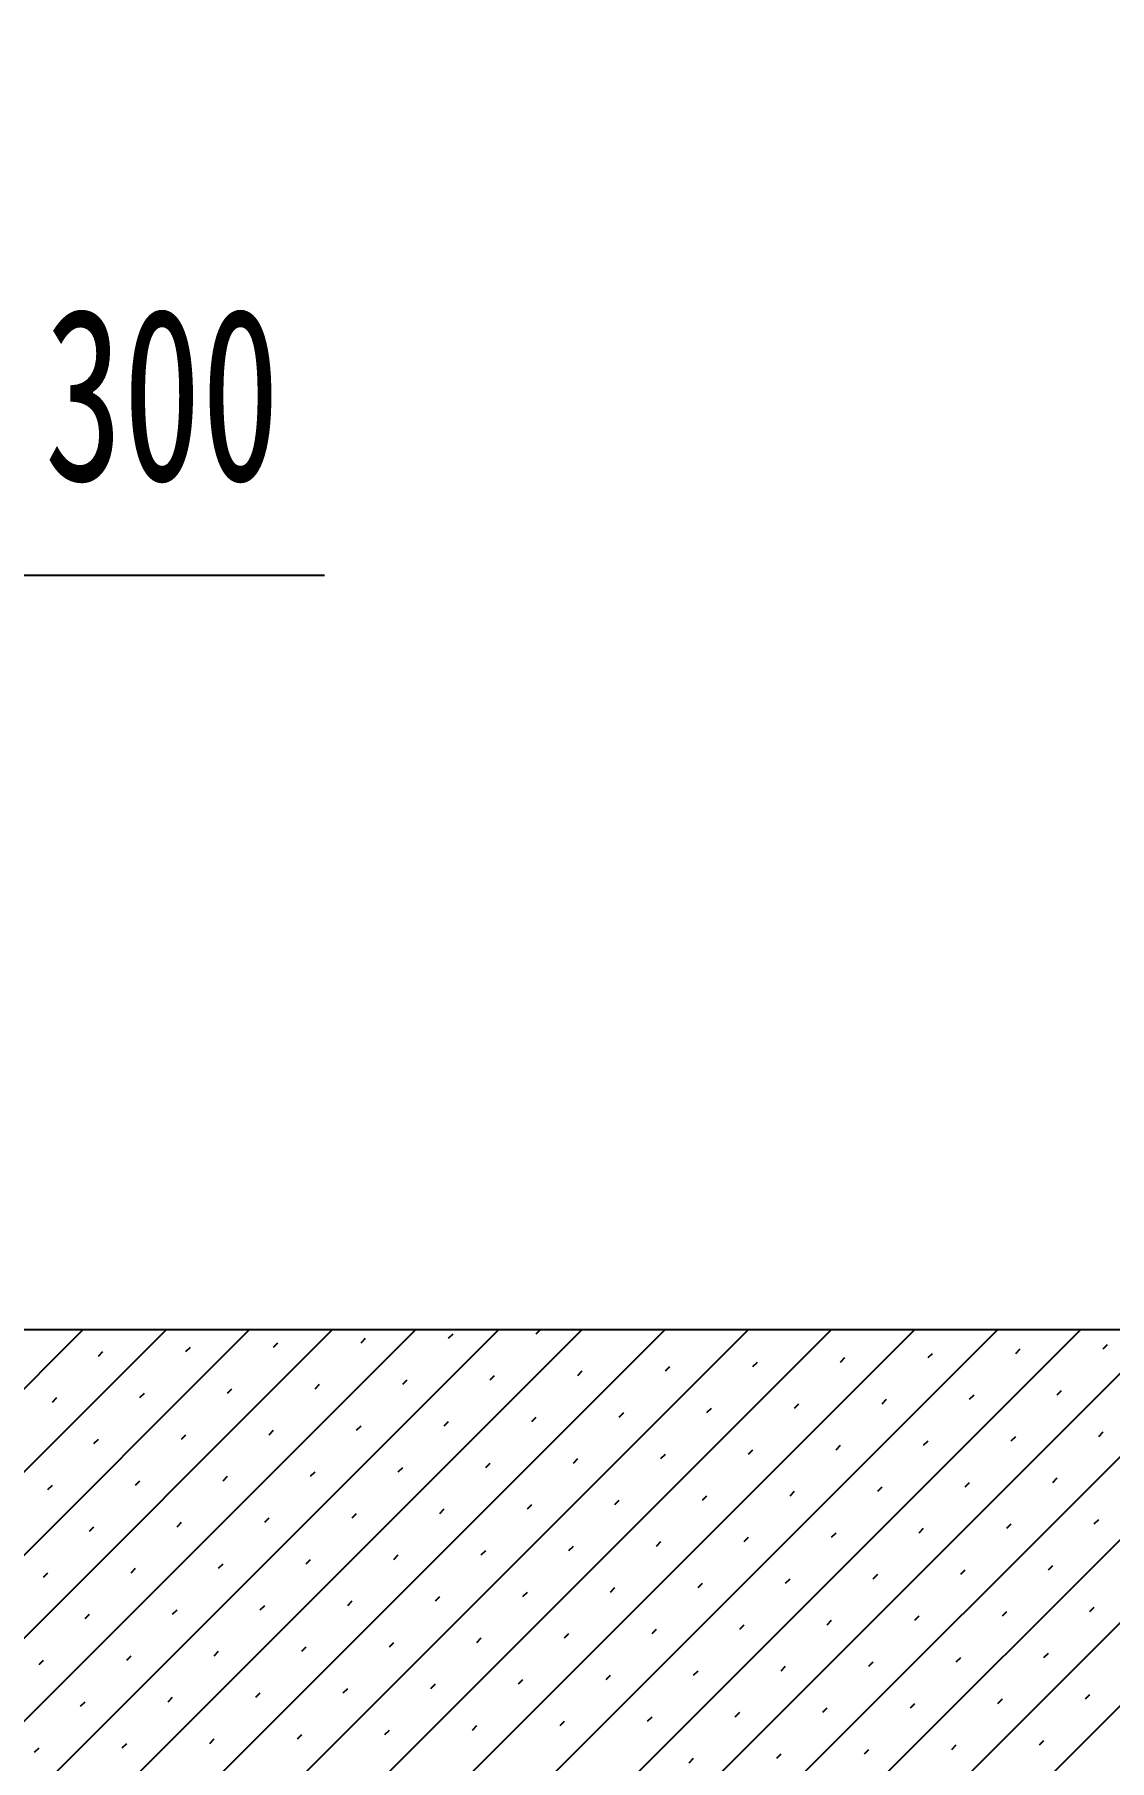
# Model space of a CAD drawing. Header units: millimetres. Extents: x -11880 to 11880, y -8400 to 8400.
# Drawn here: x 2082 to 2953, y 628 to 2027 of the extents above; entities that cross this region are included whole.
import ezdxf

# ---------------------------------------------------------------- set-up
doc = ezdxf.new("R2010")
doc.units = ezdxf.units.MM
doc.linetypes.add('EB_DASHDOTDOT', pattern=[45, 30, -3, 3, -3, 3, -3])
for name, color, linetype, lineweight in [('CAXA0', 7, 'Continuous', 70), ('CAXA3', 7, 'Continuous', 25), ('CAXA4', 3, 'Continuous', 25), ('CAXA5', 4, 'Continuous', 25)]:
    doc.layers.add(name, color=color, linetype=linetype, lineweight=lineweight)
doc.styles.add('标准', font='', dxfattribs={"width": 0.667})
doc.styles.get('标准').set_extended_font_data('FangSong_GB2312')
doc.dimstyles.new('标准', dxfattribs={"dimscale": 40, "dimtxt": 3.5, "dimasz": 3, "dimexe": 2, "dimexo": 0, "dimtad": 1, "dimdec": 1, "dimzin": 12, "dimdsep": 46, "dimtxsty": '标准', "dimcen": 0, "dimdle": 4, "dimaunit": 1, "dimazin": 2, "dimtfac": 1, "dimtdec": 3, "dimtmove": 0, "dimatfit": 3, "dimfxl": 0, "dimtolj": 1, "dimtzin": 0, "dimarcsym": 0})

# ---------------------------------------------------------------- blocks, each defined once
blk = doc.blocks.new('*D77')
at = {"layer": 'CAXA4', "linetype": 'Continuous', "lineweight": 25}
for points in [[(1607.4, 1588.4), (1487.4, 1573.4), (1487.4, 1603.4)], [(1907.4, 1588.4), (2027.4, 1573.4), (2027.4, 1603.4)]]:
    blk.add_hatch(color=0, dxfattribs=at).paths.add_polyline_path(points, flags=0)
at = {"layer": 'CAXA4', "color": 0, "linetype": 'Continuous', "lineweight": 25}
for p, q in [((1907.4, 1919.7), (1907.4, 1508.4)), ((1607.4, 1866.7), (1607.4, 1508.4)), ((1447.4, 1588.4), (2317.4, 1588.4))]:
    blk.add_line(p, q, dxfattribs=at)
at = {"layer": 'CAXA4', "color": 0, "linetype": 'Continuous', "lineweight": 25, "insert": (2090.5, 1805.2), "char_height": 140, "attachment_point": 1, "style": '标准'}
blk.add_mtext('\\fFangSong_GB2312|b0|i0|p34;300', dxfattribs=at)
blk = doc.blocks.new('*D147')
at = {"layer": 'CAXA4', "linetype": 'Continuous', "lineweight": 25}
for points in [[(-9267.6, -1944.8), (-9147.6, -1959.8), (-9147.6, -1929.8)], [(3862.4, -1944.8), (3742.4, -1959.8), (3742.4, -1929.8)]]:
    blk.add_hatch(color=0, dxfattribs=at).paths.add_polyline_path(points, flags=0)
at = {"layer": 'CAXA4', "color": 0, "linetype": 'Continuous', "lineweight": 25}
for p, q in [((-9267.6, 2336.7), (-9267.6, -2024.8)), ((3862.4, 1536.7), (3862.4, -2024.8)), ((-9267.6, -1944.8), (3862.4, -1944.8))]:
    blk.add_line(p, q, dxfattribs=at)
at = {"layer": 'CAXA4', "color": 0, "linetype": 'Continuous', "lineweight": 25, "insert": (-2890.5, -1728), "char_height": 140, "attachment_point": 1, "style": '标准'}
blk.add_mtext('\\fFangSong_GB2312|b0|i0|p34;13130', dxfattribs=at)
blk = doc.blocks.new('*D434')
at = {"layer": 'CAXA4', "linetype": 'Continuous', "lineweight": 25}
for points in [[(2772.4, 4470.7), (2892.4, 4455.7), (2892.4, 4485.7)], [(4118.6, 4470.7), (3998.6, 4455.7), (3998.6, 4485.7)]]:
    blk.add_hatch(color=0, dxfattribs=at).paths.add_polyline_path(points, flags=0)
at = {"layer": 'CAXA4', "color": 0, "linetype": 'Continuous', "lineweight": 25}
for p, q in [((2772.4, 3326.7), (2772.4, 4550.7)), ((4118.6, 976.7), (4118.6, 4550.7)), ((2772.4, 4470.7), (4118.6, 4470.7))]:
    blk.add_line(p, q, dxfattribs=at)
at = {"layer": 'CAXA4', "color": 0, "linetype": 'Continuous', "lineweight": 25, "insert": (3296.6, 4687.5), "char_height": 140, "attachment_point": 1, "style": '标准'}
blk.add_mtext('\\fFangSong_GB2312|b0|i0|p34;2000', dxfattribs=at)
blk = doc.blocks.new('CAXBLOCK372')
at = {"layer": 'CAXA0', "color": 0, "linetype": 'Continuous', "lineweight": 25}
for p, q in [((1307.4, -107), (2391.1, 976.7)), ((1307.4, -39.7), (2323.7, 976.7)), ((1307.4, 27.7), (2256.4, 976.7)), ((1307.4, 95), (2189, 976.7)), ((1307.4, 162.4), (2121.7, 976.7)), ((1950.2, 468.5), (2458.4, 976.7)), ((2017.6, 468.5), (2525.8, 976.7)), ((2084.9, 468.5), (2593.1, 976.7)), ((2152.3, 468.5), (2660.5, 976.7)), ((2219.6, 468.5), (2727.8, 976.7)), ((2276, 962.7), (2279.6, 966.3)), ((2287, 468.5), (2795.2, 976.7)), ((2347, 966.3), (2350.6, 969.9)), ((2354.3, 468.5), (2862.5, 976.7)), ((2417.9, 969.9), (2421.5, 973.5)), ((2421.7, 468.5), (2929.9, 976.7)), ((2488.9, 973.5), (2492.1, 976.7)), ((2489, 468.5), (2997.2, 976.7)), ((2556.4, 468.5), (3064.6, 976.7)), ((2623.7, 468.5), (3131.9, 976.7)), ((2691.1, 468.5), (3199.3, 976.7)), ((2758.4, 468.5), (3266.6, 976.7)), ((2134.2, 955.5), (2137.7, 959.1)), ((2205.1, 959.1), (2208.7, 962.7)), ((2735.4, 950.6), (2739, 954.2)), ((2806.3, 954.2), (2809.9, 957.7)), ((2877.3, 957.7), (2880.9, 961.3)), ((2948.2, 961.3), (2951.8, 964.9)), ((2451.6, 936.2), (2455.2, 939.8)), ((2522.6, 939.8), (2526.1, 943.4)), ((2593.5, 943.4), (2597.1, 947)), ((2664.4, 947), (2668, 950.6)), ((2167.8, 921.8), (2171.4, 925.4)), ((2238.8, 925.4), (2242.4, 929)), ((2309.7, 929), (2313.3, 932.6)), ((2380.7, 932.6), (2384.3, 936.2)), ((2840, 920.5), (2843.6, 924.1)), ((2911, 924.1), (2914.5, 927.7)), ((2096.9, 918.2), (2100.5, 921.8)), ((2556.2, 906.1), (2559.8, 909.7)), ((2627.2, 909.7), (2630.8, 913.3)), ((2698.1, 913.3), (2701.7, 916.9)), ((2769.1, 916.9), (2772.7, 920.5)), ((2272.5, 891.7), (2276, 895.3)), ((2343.4, 895.3), (2347, 898.9)), ((2414.3, 898.9), (2417.9, 902.5)), ((2485.3, 902.5), (2488.9, 906.1)), ((2130.6, 884.6), (2134.2, 888.1)), ((2201.5, 888.1), (2205.1, 891.7)), ((2731.8, 879.6), (2735.4, 883.2)), ((2802.7, 883.2), (2806.3, 886.8)), ((2873.7, 886.8), (2877.3, 890.4)), ((2944.6, 890.4), (2948.2, 894)), ((2448, 865.2), (2451.6, 868.8)), ((2519, 868.8), (2522.6, 872.4)), ((2589.9, 872.4), (2593.5, 876)), ((2660.8, 876), (2664.4, 879.6)), ((2164.2, 850.9), (2167.8, 854.5)), ((2235.2, 854.5), (2238.8, 858.1)), ((2306.1, 858.1), (2309.7, 861.7)), ((2377.1, 861.7), (2380.7, 865.2)), ((2907.4, 853.1), (2911, 856.7)), ((2093.3, 847.3), (2096.9, 850.9)), ((2623.6, 838.8), (2627.2, 842.3)), ((2694.5, 842.3), (2698.1, 845.9)), ((2765.5, 845.9), (2769.1, 849.5)), ((2836.4, 849.5), (2840, 853.1)), ((2339.8, 824.4), (2343.4, 828)), ((2410.7, 828), (2414.3, 831.6)), ((2481.7, 831.6), (2485.3, 835.2)), ((2552.6, 835.2), (2556.2, 838.8)), ((2127, 813.6), (2130.6, 817.2)), ((2197.9, 817.2), (2201.5, 820.8)), ((2268.9, 820.8), (2272.5, 824.4)), ((2728.2, 808.7), (2731.8, 812.3)), ((2799.1, 812.3), (2802.7, 815.9)), ((2870.1, 815.9), (2873.7, 819.4)), ((2941, 819.4), (2944.6, 823)), ((2444.4, 794.3), (2448, 797.9)), ((2515.4, 797.9), (2519, 801.5)), ((2586.3, 801.5), (2589.9, 805.1)), ((2657.3, 805.1), (2660.8, 808.7)), ((2160.6, 779.9), (2164.2, 783.5)), ((2231.6, 783.5), (2235.2, 787.1)), ((2302.5, 787.1), (2306.1, 790.7)), ((2373.5, 790.7), (2377.1, 794.3)), ((2903.8, 782.2), (2907.4, 785.8)), ((2089.7, 776.3), (2093.3, 779.9)), ((2620, 767.8), (2623.6, 771.4)), ((2690.9, 771.4), (2694.5, 775)), ((2761.9, 775), (2765.5, 778.6)), ((2832.8, 778.6), (2836.4, 782.2)), ((2336.2, 753.4), (2339.8, 757)), ((2407.2, 757), (2410.7, 760.6)), ((2478.1, 760.6), (2481.7, 764.2)), ((2549, 764.2), (2552.6, 767.8)), ((2123.4, 742.7), (2127, 746.3)), ((2194.3, 746.3), (2197.9, 749.9)), ((2265.3, 749.9), (2268.9, 753.4)), ((2795.6, 741.3), (2799.1, 744.9)), ((2866.5, 744.9), (2870.1, 748.5)), ((2937.4, 748.5), (2941, 752.1)), ((2511.8, 727), (2515.4, 730.5)), ((2582.7, 730.5), (2586.3, 734.1)), ((2653.7, 734.1), (2657.3, 737.7)), ((2724.6, 737.7), (2728.2, 741.3)), ((2228, 712.6), (2231.6, 716.2)), ((2298.9, 716.2), (2302.5, 719.8)), ((2369.9, 719.8), (2373.5, 723.4)), ((2440.8, 723.4), (2444.4, 727)), ((2900.2, 711.2), (2903.8, 714.8)), ((2086.1, 705.4), (2089.7, 709)), ((2157.1, 709), (2160.6, 712.6)), ((2616.4, 696.9), (2620, 700.5)), ((2687.3, 700.5), (2690.9, 704.1)), ((2758.3, 704.1), (2761.9, 707.6)), ((2829.2, 707.6), (2832.8, 711.2)), ((2332.6, 682.5), (2336.2, 686.1)), ((2403.6, 686.1), (2407.2, 689.7)), ((2474.5, 689.7), (2478.1, 693.3)), ((2545.5, 693.3), (2549, 696.9)), ((2119.8, 671.7), (2123.4, 675.3)), ((2190.7, 675.3), (2194.3, 678.9)), ((2261.7, 678.9), (2265.3, 682.5)), ((2792, 670.4), (2795.6, 674)), ((2862.9, 674), (2866.5, 677.6)), ((2933.8, 677.6), (2937.4, 681.2)), ((2508.2, 656), (2511.8, 659.6)), ((2579.1, 659.6), (2582.7, 663.2)), ((2650.1, 663.2), (2653.7, 666.8)), ((2721, 666.8), (2724.6, 670.4)), ((2224.4, 641.6), (2228, 645.2)), ((2295.4, 645.2), (2298.9, 648.8)), ((2366.3, 648.8), (2369.9, 652.4)), ((2437.2, 652.4), (2440.8, 656)), ((2896.6, 640.3), (2900.2, 643.9)), ((2082.5, 634.5), (2086.1, 638)), ((2153.5, 638), (2157.1, 641.6)), ((2683.7, 629.5), (2687.3, 633.1)), ((2754.7, 633.1), (2758.3, 636.7)), ((2825.6, 636.7), (2829.2, 640.3)), ((2612.8, 625.9), (2616.4, 629.5))]:
    blk.add_line(p, q, dxfattribs=at)

msp = doc.modelspace()

# ---------------------------------------------------------------- linework, layer by layer
at = {"layer": 'CAXA3', "color": 5, "linetype": 'EB_DASHDOTDOT', "lineweight": 25}
msp.add_line((4118.65, 976.67), (-10726.35, 976.67), dxfattribs=at)
at = {"layer": 'CAXA3', "color": 2}
msp.add_line((3977.63, 976.67), (1992.05, 976.67), dxfattribs=at)

# ---------------------------------------------------------------- block references
at = {"layer": 'CAXA5', "linetype": 'Continuous', "lineweight": 70}
msp.add_blockref('CAXBLOCK372', (0, 0), dxfattribs=at)

# ---------------------------------------------------------------- dimensions: what is measured, and where the dimension line sits
at = {"layer": 'CAXA4', "linetype": 'Continuous', "lineweight": 70}
for base, p1, p2, text, picture, middle in [((3445.52, 4470.68), (2772.38, 3326.67), (4118.65, 976.67), '\\fFangSong_GB2312;2000', '*D434', (3445.52, 4591.58)), ((-2702.59, -1944.84), (-9267.62, 2336.67), (3862.43, 1536.67), '\\fFangSong_GB2312;13130', '*D147', (-2702.59, -1823.94)), ((2200.43, 1588.43), (1607.38, 1866.67), (1907.38, 1919.66), '\\fFangSong_GB2312;300', '*D77', (2200.43, 1709.33))]:
    dim = msp.add_linear_dim(base=base, p1=p1, p2=p2, text=text, dimstyle='标准', dxfattribs=at)
    dim.commit()
    dim.dimension.update_dxf_attribs({"geometry": picture, "text_midpoint": middle})

doc.saveas('drawing.dxf')
